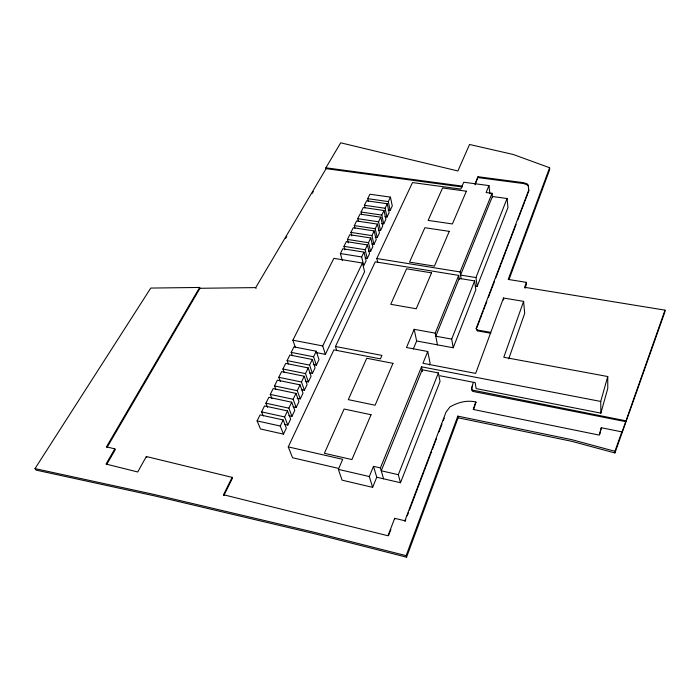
<?xml version="1.0" encoding="UTF-8"?>
<svg xmlns="http://www.w3.org/2000/svg" width="700" height="700" viewBox="0 0 700 700"><rect width="100%" height="100%" fill="white"/><g stroke="black" fill="none" stroke-linecap="round" stroke-linejoin="round"><path stroke-width="1.05" d="M458.115 417.795L571.681 441.297L614.933 452.961L614.941 451.281L621.836 431.865L601.309 427.735L599.279 435.102L473.191 409.447L475.886 402.019C466.83 399.849 457.809 402.43 449.916 406.954L446.005 412.195L404.863 520.774L394.704 518.298L387.975 535.762L223.501 494.734L232.111 477.365L146.326 456.523L137.734 471.975L106.024 464.074L114.826 448.875L106.461 446.845L199.623 287.455L150.771 288.067L35 468.606L36.094 470.111L154.665 495.906L312.743 533.286L406.569 557.191L458.115 417.795L457.817 416.132L571.602 439.626L614.941 451.281M621.836 431.865L621.819 432.714L665 310.144L524.589 287.297L526.356 282.354L508.218 279.431L549.605 167.737L513.188 154.464L469.534 144.489L457.896 170.975L340.69 142.809L325.876 167.799L326.104 168.665L255.719 287.604L256.025 288.444M665 310.144L664.895 311.946L614.933 452.961M599.795 434.096L601.309 427.735M440.011 375.769L475.186 382.629L476.114 388.596L600.871 413.14L607.775 388.377L607.74 376.53L503.799 357.262L523.6 301.368L503.475 298.007L475.659 373.406L422.957 363.283L427.752 351.496L406.507 347.506L414.181 329.324L435.216 333.148L437.43 344.846M600.871 413.14L600.731 401.45L607.74 376.53M508.734 358.873L524.685 313.373L523.6 301.368M525.044 288.243L526.514 284.121L526.356 282.354M473.629 409.456L475.886 402.019M473.2 382.804L471.546 388.421L472.351 390.898L473.935 391.624L625.739 421.654M472.692 385.385L471.739 387.984L472.351 390.898M406.569 557.191L406.131 555.678L457.817 416.132M509.145 279.186L549.701 169.549L549.605 167.737M476.884 327.74L479.894 319.795M480.235 318.911L481.889 314.545M482.221 313.67L483.21 311.062M483.875 309.33L484.855 306.74M485.188 305.874L486.815 301.578M488.434 297.308L489.729 293.912M490.052 293.064L491.654 288.838M491.969 287.998L493.246 284.646M493.561 283.806L494.515 281.304M495.775 277.988L497.971 272.204M498.278 271.381L500.684 265.046M501.069 264.031L502.224 260.995M502.609 259.98L505.662 251.947M506.039 250.95L507.168 247.966M507.544 246.977L508.673 244.002M509.049 243.023L509.793 241.054M510.169 240.065L511.28 237.134M511.656 236.154L514.238 229.355M514.605 228.392L516.066 224.543M517.878 219.765L518.962 216.912M519.321 215.959L520.398 213.124M520.756 212.179L521.832 209.361M522.183 208.425L523.25 205.616M523.6 204.689L524.659 201.898M525.017 200.97L527.468 194.513M527.817 193.602L528.859 190.855L528.159 184.984L527.222 183.916L523.67 182.691L478.048 176.732L474.994 183.969M405.081 521.553L405.816 519.619M407.269 515.769L408.363 512.89M409.447 510.02L411.25 505.269M411.609 504.315L413.394 499.599M413.752 498.654L415.529 493.964M415.887 493.028L417.646 488.364M417.996 487.436L419.746 482.808M420.096 481.889L421.838 477.295M422.188 476.376L423.911 471.809M424.261 470.899L425.976 466.366M426.317 465.456L428.024 460.959M428.365 460.058L430.054 455.586M430.395 454.694L431.401 452.025M432.416 449.365L434.42 444.071M434.752 443.196L436.406 438.812M439.04 431.856L440.02 429.266M440.352 428.4L441.98 424.104M443.275 420.683L444.246 418.119M490.779 333.235L477.391 330.846L476.166 328.44L528.789 189.954M388.544 535.649L389.567 533.006M389.9 532.131L390.915 529.506M400.496 482.738L440.046 381.447L438.392 372.925L422.188 369.784L381.246 470.785L398.317 474.696L400.496 482.738L376.749 477.234L373.485 466.349L380.415 467.933L383.582 478.817M453.198 347.769L475.851 289.756L474.626 280.919L459.226 278.399L435.794 336.21L451.701 339.115L453.198 347.769L416.64 340.988L414.181 329.324M477.155 286.405L507.955 207.541L507.071 198.511L492.415 196.516L460.574 275.065L475.948 277.559L477.155 286.405L475.248 286.09M398.317 474.696L438.392 372.925M451.701 339.115L474.626 280.919M475.948 277.559L507.071 198.511M429.363 364.919L430.089 363.099L427.752 351.496M380.415 467.933L421.523 366.817L600.731 401.45M435.216 333.148L458.701 275.38L375.252 261.826L335.466 346.483L336.717 350.639M461.16 278.915L460.101 271.941L492.065 193.322L486.106 192.518L488.959 185.588L463.759 182.236L460.793 189.096L412.501 182.569L376.81 258.51L377.729 262.447M335.466 346.483L381.946 355.408L380.433 358.873L333.865 349.877L288.269 446.898L342.703 459.323L338.363 469.367L342.09 480.174L372.636 487.358L376.749 477.234M372.636 487.358L369.294 476.543L373.485 466.349M413.306 348.985L416.64 340.988M475.108 184.861L478.048 176.732M315.84 352.502L325.395 354.366L364.595 271.705L362.434 263.016L333.865 258.352L292.889 340.183L295.47 347.655M283.465 434.131L286.352 428.076L283.185 419.947L260.085 414.873L257.092 420.892L260.496 428.977L283.465 434.131L280.254 426.029L283.185 419.947M284.664 424.375L287.787 425.066L290.64 419.081L287.534 410.918L264.53 405.939L261.572 411.88L263.252 415.966M288.838 415.651L291.953 416.334L294.779 410.41L291.725 402.211L268.817 397.329L265.895 403.209L267.54 407.312M293.072 406.805L296.179 407.47L298.97 401.616L295.977 393.382L273.166 388.588L270.279 394.406L271.898 398.519M297.159 398.283L300.248 398.93L303.012 393.146L300.072 384.869L277.358 380.17L274.496 385.919L275.774 389.226M301.306 389.629L304.386 390.267L307.108 384.545L304.229 376.233L281.61 371.63L278.784 377.309L280.35 381.465M305.296 381.29L308.368 381.92L311.062 376.259L308.236 367.911L285.714 363.396L282.914 369.014L284.139 372.356M309.356 372.829L312.41 373.441L315.079 367.85L312.296 359.467L289.87 355.031L287.105 360.596L288.312 363.947M313.311 364.569L316.348 365.172L318.99 359.634L316.269 351.225L293.93 346.876L291.191 352.38L292.381 355.74M365.146 258.09L367.255 258.431L369.53 253.645L367.439 244.921L346.342 241.596L343.98 246.348L344.899 249.839M368.48 251.116L370.58 251.449L372.838 246.715L370.781 237.974L349.764 234.719L347.428 239.418L348.329 242.918M371.866 244.037L373.957 244.361L376.197 239.68L374.176 230.921L353.246 227.727L350.928 232.382L351.811 235.882M375.139 237.204L377.221 237.527L379.435 232.89L377.457 224.114L356.606 220.981L354.314 225.593L354.961 228.218M378.464 230.265L380.529 230.58L382.725 225.986L380.783 217.192L360.019 214.13L357.744 218.689L358.382 221.322M381.666 223.562L383.731 223.877L385.901 219.327L383.994 210.525L363.309 207.515L361.06 212.03L361.69 214.673M384.921 216.764L386.977 217.061L389.121 212.564L387.257 203.744L366.651 200.795L364.429 205.266L365.041 207.909M388.106 210.114L390.154 210.411L392.28 205.949L390.451 197.12L369.924 194.232L367.719 198.66L368.322 201.303M325.395 354.366L322.735 345.931L362.434 263.016M287.787 425.066L284.637 416.929L287.534 410.918M291.953 416.334L288.864 408.152L291.725 402.211M296.179 407.47L293.142 399.254L295.977 393.382M300.248 398.93L297.273 390.679L300.072 384.869M304.386 390.267L301.464 381.981L304.229 376.233M308.368 381.92L305.498 373.599L308.236 367.911M312.41 373.441L309.592 365.094L312.296 359.467M316.348 365.172L313.591 356.781L316.269 351.225M363.974 252.123L366.109 260.829L363.808 265.659L361.646 256.961L363.974 252.123L342.79 248.736L340.401 253.531L342.265 260.47M367.255 258.431L365.129 249.707L367.439 244.921M370.58 251.449L368.498 242.716L370.781 237.974M373.957 244.361L371.919 235.611L374.176 230.921M377.221 237.527L375.217 228.76L377.457 224.114M380.529 230.58L378.569 221.795L380.783 217.192M383.731 223.877L381.797 215.084L383.994 210.525M386.977 217.061L385.088 208.259L387.257 203.744M390.154 210.411L388.299 201.591L390.451 197.12M106.951 464.074L115.299 449.645L114.826 448.875M106.934 447.615L199.981 288.286L199.623 287.455M285.652 238.324L286.755 236.46M312.287 193.287L313.32 191.537M199.981 288.286L255.719 287.604M478.161 177.625L523.74 183.593L527.293 184.817L528.229 185.885M325.876 167.799L462.149 186.095M326.104 168.665L462.271 186.987M367.719 198.66L388.299 201.591M364.429 205.266L385.088 208.259M361.06 212.03L381.797 215.084M357.744 218.689L378.569 221.795M354.314 225.593L375.217 228.76M350.928 232.382L371.919 235.611M347.428 239.418L368.498 242.716M343.98 246.348L365.129 249.707M376.81 258.51L460.101 271.941M340.401 253.531L361.646 256.961M476.166 328.44L477.269 329.98L490.665 332.369M292.889 340.183L322.735 345.931M291.191 352.38L313.591 356.781M625.756 420.796L472.22 390.049M287.105 360.596L309.592 365.094M475.387 402.727L476.017 402.859M282.914 369.014L305.498 373.599M278.784 377.309L301.464 381.981M274.496 385.919L297.273 390.679M270.279 394.406L293.142 399.254M265.895 403.209L288.864 408.152M35 468.606L153.764 494.384L312.121 531.773L406.131 555.678M261.572 411.88L284.637 416.929M257.092 420.892L280.254 426.029M338.555 468.396L292.574 457.748L288.269 446.898M338.363 469.367L369.294 476.543M146.326 456.523L146.773 457.301M223.501 494.734L223.886 495.495L232.487 478.135L232.111 477.365M394.704 518.298L394.931 519.076M421.523 366.817L422.511 371.473M458.701 275.38L459.314 279.361M477.269 329.98L477.391 330.846M488.959 185.588L489.886 193.742M492.065 193.322L492.52 197.418M503.475 298.007L503.702 300.02M371.044 414.733L351.916 459.576L324.38 453.302L344.102 409.027L371.044 414.733M392.963 363.335L375.104 405.221L348.294 399.639L366.73 358.251L392.963 363.335M431.55 272.86L416.246 308.761L390.757 304.299L406.578 268.791L431.55 272.86M449.26 231.359L434.429 266.131L409.544 262.132L424.874 227.719L449.26 231.359M466.375 191.205L452.41 223.947L428.137 220.395L442.575 187.976L466.375 191.205"/></g></svg>
